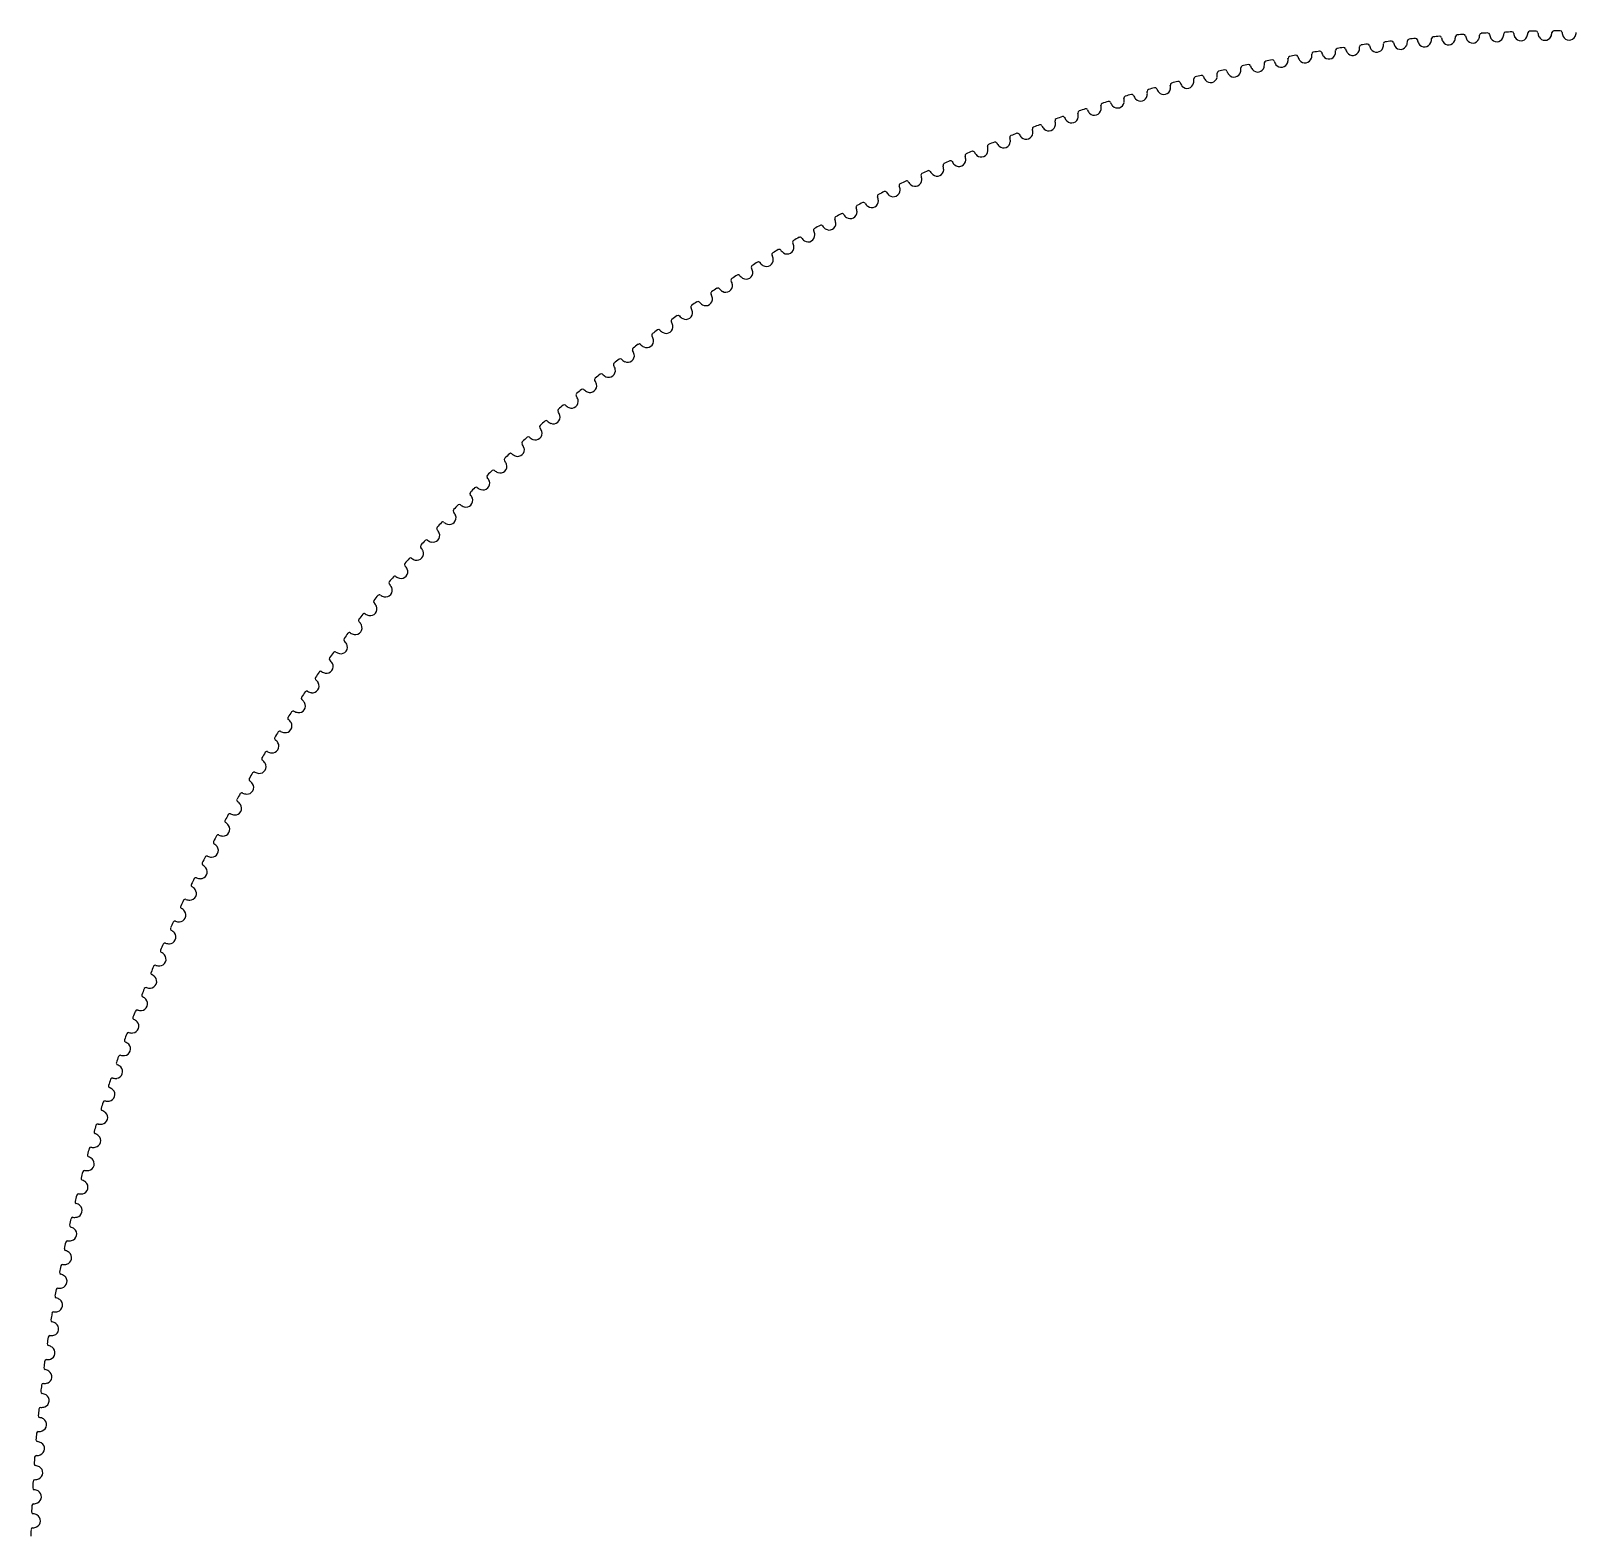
# Model space of a CAD drawing. Header units: millimetres. Extents: x 0 to 254, y 0 to 254.
# Drawn here: x 0.3 to 127.8, y 130.1 to 254.4 of the extents above; entities that cross this region are included whole.
import ezdxf

# ---------------------------------------------------------------- set-up
doc = ezdxf.new("R2010")
doc.units = ezdxf.units.MM

msp = doc.modelspace()

# ---------------------------------------------------------------- linework, layer by layer
for centre, radius, start, end in [((116.11, 253.75), 0.15, 95.4, 177.9686), ((127.32, 127.33), 127.07, 94.8293, 95.0707), ((116.64, 253.8), 0.15, 11.9314, 94.5), ((117.77, 253.99), 1, -170.4012, -151.123), ((116.94, 253.93), 1, -19.877, -0.5988), ((118.09, 253.91), 0.15, 94.5, 177.0686), ((127.32, 127.33), 127.07, 93.9293, 94.1707), ((118.63, 253.95), 0.15, 11.0314, 93.6), ((119.76, 254.13), 1, -171.3012, -152.023), ((118.93, 254.08), 1, -20.777, -1.4988), ((120.08, 254.04), 0.15, 93.6, 176.1686), ((127.32, 127.33), 127.07, 93.0293, 93.2707), ((120.62, 254.07), 0.15, 10.1314, 92.7), ((121.75, 254.23), 1, -172.2012, -152.923), ((121.35, 254.05), 0.555, -87.3, -23.8651), ((120.93, 254.19), 1, -21.677, -2.3988), ((122.07, 254.14), 0.15, 92.7, 175.2686), ((127.32, 127.33), 127.07, 92.1293, 92.3707), ((122.61, 254.16), 0.15, 9.2314, 91.8), ((123.75, 254.3), 1, -173.1012, -153.823), ((123.34, 254.13), 0.555, -151.6349, -88.2), ((123.34, 254.13), 0.555, -88.2, -24.7651), ((122.92, 254.28), 1, -22.577, -3.2988), ((124.07, 254.21), 0.15, 91.8, 174.3686), ((127.32, 127.33), 127.07, 91.2293, 91.4707), ((124.6, 254.22), 0.15, 8.3314, 90.9), ((125.74, 254.34), 1, -174.0012, -154.723), ((125.33, 254.17), 0.555, -152.5349, -89.1), ((125.33, 254.17), 0.555, -89.1, -25.6651), ((124.91, 254.33), 1, -23.477, -4.1988), ((126.06, 254.24), 0.15, 90.9, 173.4686), ((127.32, 127.33), 127.07, 90.3293, 90.5707), ((126.59, 254.25), 0.15, 7.4314, 90), ((127.74, 254.35), 1, -174.9012, -155.623), ((127.32, 254.19), 0.555, -153.4349, -90), ((127.32, 254.19), 0.555, -90, -26.5651), ((126.91, 254.35), 1, -24.377, -5.0988), ((106.22, 252.48), 0.15, 99.9, -177.5314), ((127.32, 127.33), 127.07, 99.3293, 99.5707), ((106.75, 252.57), 0.15, 16.4314, 99), ((107.86, 252.85), 1, -165.9012, -146.623), ((107.04, 252.72), 1, -15.377, 3.9012), ((108.19, 252.8), 0.15, 99, -178.4314), ((127.32, 127.33), 127.07, 98.4293, 98.6707), ((108.72, 252.88), 0.15, 15.5314, 98.1), ((109.84, 253.14), 1, -166.8012, -147.523), ((109.45, 252.92), 0.555, -145.3349, -81.9), ((109.45, 252.92), 0.555, -81.9, -18.4651), ((109.02, 253.03), 1, -16.277, 3.0012), ((110.16, 253.08), 0.15, 98.1, -179.3314), ((127.32, 127.33), 127.07, 97.5293, 97.7707), ((110.69, 253.15), 0.15, 14.6314, 97.2), ((111.81, 253.4), 1, -167.7012, -148.423), ((111.42, 253.19), 0.555, -146.2349, -82.8), ((111.42, 253.19), 0.555, -82.8, -19.3651), ((110.99, 253.3), 1, -17.177, 2.1012), ((112.14, 253.34), 0.15, 97.2, 179.7686), ((127.32, 127.33), 127.07, 96.6293, 96.8707), ((112.67, 253.4), 0.15, 13.7314, 96.3), ((113.8, 253.63), 1, -168.6012, -149.323), ((113.4, 253.42), 0.555, -147.1349, -83.7), ((113.4, 253.42), 0.555, -83.7, -20.2651), ((112.97, 253.54), 1, -18.077, 1.2012), ((114.12, 253.56), 0.15, 96.3, 178.8686), ((127.32, 127.33), 127.07, 95.7293, 95.9707), ((114.65, 253.61), 0.15, 12.8314, 95.4), ((115.78, 253.83), 1, -169.5012, -150.223), ((115.38, 253.63), 0.555, -148.0349, -84.6), ((115.38, 253.63), 0.555, -84.6, -21.1651), ((114.96, 253.75), 1, -18.977, 0.3012), ((117.37, 253.8), 0.555, -148.9349, -85.5), ((117.37, 253.8), 0.555, -85.5, -22.0651), ((119.36, 253.94), 0.555, -149.8349, -86.4), ((119.36, 253.94), 0.555, -86.4, -22.9651), ((121.35, 254.05), 0.555, -150.7349, -87.3), ((99.21, 251.2), 1, -11.777, 7.5012), ((100.35, 251.35), 0.15, 102.6, -174.8314), ((127.32, 127.33), 127.07, 102.0293, 102.2707), ((100.87, 251.46), 0.15, 19.1314, 101.7), ((101.97, 251.8), 1, -163.2012, -143.923), ((101.6, 251.55), 0.555, -78.3, -14.8651), ((101.16, 251.63), 1, -12.677, 6.6012), ((102.3, 251.76), 0.15, 101.7, -175.7314), ((127.32, 127.33), 127.07, 101.1293, 101.3707), ((102.82, 251.86), 0.15, 18.2314, 100.8), ((103.93, 252.18), 1, -164.1012, -144.823), ((103.55, 251.94), 0.555, -142.6349, -79.2), ((103.55, 251.94), 0.555, -79.2, -15.7651), ((103.11, 252.03), 1, -13.577, 5.7012), ((104.26, 252.13), 0.15, 100.8, -176.6314), ((127.32, 127.33), 127.07, 100.2293, 100.4707), ((104.78, 252.23), 0.15, 17.3314, 99.9), ((105.89, 252.53), 1, -165.0012, -145.723), ((105.51, 252.3), 0.555, -143.5349, -80.1), ((105.51, 252.3), 0.555, -80.1, -16.6651), ((105.08, 252.39), 1, -14.477, 4.8012), ((107.48, 252.63), 0.555, -144.4349, -81), ((107.48, 252.63), 0.555, -81, -17.5651), ((94.54, 249.94), 0.15, 105.3, -172.1314), ((127.32, 127.33), 127.07, 104.7293, 104.9707), ((95.05, 250.08), 0.15, 21.8314, 104.4), ((96.13, 250.47), 1, -160.5012, -141.223), ((95.77, 250.2), 0.555, -75.6, -12.1651), ((96.47, 250.44), 0.15, 104.4, -173.0314), ((95.33, 250.26), 1, -9.977, 9.3012), ((127.32, 127.33), 127.07, 103.8293, 104.0707), ((96.98, 250.57), 0.15, 20.9314, 103.5), ((98.07, 250.94), 1, -161.4012, -142.123), ((97.71, 250.68), 0.555, -139.9349, -76.5), ((97.71, 250.68), 0.555, -76.5, -13.0651), ((98.4, 250.91), 0.15, 103.5, -173.9314), ((97.27, 250.75), 1, -10.877, 8.4012), ((127.32, 127.33), 127.07, 102.9293, 103.1707), ((98.92, 251.03), 0.15, 20.0314, 102.6), ((100.02, 251.38), 1, -162.3012, -143.023), ((99.65, 251.13), 0.555, -140.8349, -77.4), ((99.65, 251.13), 0.555, -77.4, -13.9651), ((101.6, 251.55), 0.555, -141.7349, -78.3), ((90.7, 248.85), 0.15, 107.1, -170.3314), ((89.58, 248.62), 1, -7.277, 12.0012), ((127.32, 127.33), 127.07, 106.5293, 106.7707), ((91.21, 249), 0.15, 23.6314, 106.2), ((92.28, 249.43), 1, -158.7012, -139.423), ((91.93, 249.15), 0.555, -137.2349, -73.8), ((91.93, 249.15), 0.555, -73.8, -10.3651), ((92.62, 249.41), 0.15, 106.2, -171.2314), ((91.49, 249.19), 1, -8.177, 11.1012), ((127.32, 127.33), 127.07, 105.6293, 105.8707), ((93.13, 249.55), 0.15, 22.7314, 105.3), ((94.2, 249.96), 1, -159.6012, -140.323), ((93.85, 249.69), 0.555, -138.1349, -74.7), ((93.85, 249.69), 0.555, -74.7, -11.2651), ((93.4, 249.74), 1, -9.077, 10.2012), ((95.77, 250.2), 0.555, -139.0349, -75.6), ((86.9, 247.64), 0.15, 108.9, -168.5314), ((85.78, 247.37), 1, -5.477, 13.8012), ((127.32, 127.33), 127.07, 108.3293, 108.5707), ((87.41, 247.81), 0.15, 25.4314, 108), ((88.46, 248.26), 1, -156.9012, -137.623), ((88.12, 247.98), 0.555, -135.4349, -72), ((88.12, 247.98), 0.555, -72, -8.5651), ((88.8, 248.26), 0.15, 108, -169.4314), ((87.68, 248.01), 1, -6.377, 12.9012), ((127.32, 127.33), 127.07, 107.4293, 107.6707), ((89.31, 248.42), 0.15, 24.5314, 107.1), ((90.37, 248.86), 1, -157.8012, -138.523), ((90.02, 248.58), 0.555, -136.3349, -72.9), ((90.02, 248.58), 0.555, -72.9, -9.4651), ((83.14, 246.31), 0.15, 110.7, -166.7314), ((82.03, 246.01), 1, -3.677, 15.6012), ((127.32, 127.33), 127.07, 110.1293, 110.3707), ((83.64, 246.49), 0.15, 27.2314, 109.8), ((84.68, 246.98), 1, -155.1012, -135.823), ((84.35, 246.69), 0.555, -133.6349, -70.2), ((84.35, 246.69), 0.555, -70.2, -6.7651), ((85.02, 246.99), 0.15, 109.8, -167.6314), ((83.9, 246.7), 1, -4.577, 14.7012), ((127.32, 127.33), 127.07, 109.2293, 109.4707), ((85.52, 247.17), 0.15, 26.3314, 108.9), ((86.57, 247.64), 1, -156.0012, -136.723), ((86.23, 247.35), 0.555, -134.5349, -71.1), ((86.23, 247.35), 0.555, -71.1, -7.6651), ((79.43, 244.86), 0.15, 112.5, -164.9314), ((127.32, 127.33), 127.07, 111.9293, 112.1707), ((79.92, 245.06), 0.15, 29.0314, 111.6), ((80.95, 245.59), 1, -153.3012, -134.023), ((80.62, 245.28), 0.555, -68.4, -4.9651), ((81.28, 245.6), 0.15, 111.6, -165.8314), ((80.18, 245.28), 1, -2.777, 16.5012), ((127.32, 127.33), 127.07, 111.0293, 111.2707), ((81.78, 245.79), 0.15, 28.1314, 110.7), ((82.81, 246.3), 1, -154.2012, -134.923), ((82.48, 246), 0.555, -132.7349, -69.3), ((82.48, 246), 0.555, -69.3, -5.8651), ((127.32, 127.33), 127.07, 113.7293, 113.9707), ((76.25, 243.52), 0.15, 30.8314, 113.4), ((76.94, 243.75), 0.555, -66.6, -3.1651), ((77.59, 244.1), 0.15, 113.4, -164.0314), ((76.49, 243.74), 1, -0.977, 18.3012), ((127.32, 127.33), 127.07, 112.8293, 113.0707), ((78.08, 244.3), 0.15, 29.9314, 112.5), ((79.09, 244.84), 1, -152.4012, -133.123), ((78.77, 244.53), 0.555, -130.9349, -67.5), ((78.77, 244.53), 0.555, -67.5, -4.0651), ((78.33, 244.53), 1, -1.877, 17.4012), ((80.62, 245.28), 0.555, -131.8349, -68.4), ((73.94, 242.48), 0.15, 115.2, -162.2314), ((72.86, 242.09), 1, 0.823, 20.1012), ((127.32, 127.33), 127.07, 114.6293, 114.8707), ((74.43, 242.7), 0.15, 31.7314, 114.3), ((75.43, 243.27), 1, -150.6012, -131.323), ((75.12, 242.95), 0.555, -129.1349, -65.7), ((75.12, 242.95), 0.555, -65.7, -2.2651), ((75.76, 243.3), 0.15, 114.3, -163.1314), ((74.67, 242.93), 1, -0.077, 19.2012), ((77.25, 244.07), 1, -151.5012, -132.223), ((76.94, 243.75), 0.555, -130.0349, -66.6), ((127.32, 127.33), 127.07, 116.4293, 116.6707), ((70.83, 240.98), 0.15, 33.5314, 116.1), ((71.81, 241.58), 1, -148.8012, -129.523), ((71.51, 241.25), 0.555, -63.9, -0.4651), ((72.14, 241.62), 0.15, 116.1, -161.3314), ((71.07, 241.22), 1, 1.723, 21.0012), ((127.32, 127.33), 127.07, 115.5293, 115.7707), ((72.62, 241.85), 0.15, 32.6314, 115.2), ((73.61, 242.44), 1, -149.7012, -130.423), ((73.31, 242.11), 0.555, -128.2349, -64.8), ((73.31, 242.11), 0.555, -64.8, -1.3651), ((68.58, 239.83), 0.15, 117.9, -159.5314), ((67.52, 239.39), 1, 3.523, 22.8012), ((127.32, 127.33), 127.07, 117.3293, 117.5707), ((69.05, 240.08), 0.15, 34.4314, 117), ((70.02, 240.7), 1, -147.9012, -128.623), ((69.73, 240.36), 0.555, -126.4349, -63), ((69.73, 240.36), 0.555, -63, 0.4349), ((70.35, 240.74), 0.15, 117, -160.4314), ((69.28, 240.32), 1, 2.623, 21.9012), ((71.51, 241.25), 0.555, -127.3349, -63.9), ((66.21, 238.5), 0.555, -61.2, 2.2349), ((66.82, 238.9), 0.15, 118.8, -158.6314), ((65.76, 238.44), 1, 4.423, 23.7012), ((127.32, 127.33), 127.07, 118.2293, 118.4707), ((67.29, 239.15), 0.15, 35.3314, 117.9), ((68.25, 239.78), 1, -147.0012, -127.723), ((67.96, 239.44), 0.555, -125.5349, -62.1), ((67.96, 239.44), 0.555, -62.1, 1.3349), ((127.32, 127.33), 127.07, 120.0293, 120.2707), ((63.81, 237.21), 0.15, 37.1314, 119.7), ((64.75, 237.87), 1, -145.2012, -125.923), ((64.47, 237.52), 0.555, -60.3, 3.1349), ((65.07, 237.93), 0.15, 119.7, -157.7314), ((64.03, 237.46), 1, 5.323, 24.6012), ((127.32, 127.33), 127.07, 119.1293, 119.3707), ((65.54, 238.19), 0.15, 36.2314, 118.8), ((66.49, 238.84), 1, -146.1012, -126.823), ((66.21, 238.5), 0.555, -124.6349, -61.2), ((61.63, 235.92), 0.15, 121.5, -155.9314), ((127.32, 127.33), 127.07, 120.9293, 121.1707), ((62.09, 236.2), 0.15, 38.0314, 120.6), ((63.02, 236.87), 1, -144.3012, -125.023), ((62.74, 236.52), 0.555, -122.8349, -59.4), ((62.74, 236.52), 0.555, -59.4, 4.0349), ((63.34, 236.94), 0.15, 120.6, -156.8314), ((62.3, 236.45), 1, 6.223, 25.5012), ((64.47, 237.52), 0.555, -123.7349, -60.3), ((59.93, 234.88), 0.15, 122.4, -155.0314), ((58.91, 234.36), 1, 8.023, 27.3012), ((127.32, 127.33), 127.07, 121.8293, 122.0707), ((60.39, 235.16), 0.15, 38.9314, 121.5), ((61.3, 235.85), 1, -143.4012, -124.123), ((61.04, 235.49), 0.555, -121.9349, -58.5), ((61.04, 235.49), 0.555, -58.5, 4.9349), ((60.6, 235.42), 1, 7.123, 26.4012), ((57.67, 233.36), 0.555, -56.7, 6.7349), ((58.25, 233.81), 0.15, 123.3, -154.1314), ((57.24, 233.27), 1, 8.923, 28.2012), ((127.32, 127.33), 127.07, 122.7293, 122.9707), ((58.7, 234.1), 0.15, 39.8314, 122.4), ((59.61, 234.8), 1, -142.5012, -123.223), ((59.35, 234.44), 0.555, -121.0349, -57.6), ((59.35, 234.44), 0.555, -57.6, 5.8349), ((56.02, 232.25), 0.555, -55.8, 7.6349), ((56.59, 232.71), 0.15, 124.2, -153.2314), ((55.58, 232.15), 1, 9.823, 29.1012), ((127.32, 127.33), 127.07, 123.6293, 123.8707), ((57.03, 233), 0.15, 40.7314, 123.3), ((57.93, 233.72), 1, -141.6012, -122.323), ((57.67, 233.36), 0.555, -120.1349, -56.7), ((127.32, 127.33), 127.07, 125.4293, 125.6707), ((53.75, 230.74), 0.15, 42.5314, 125.1), ((54.38, 231.12), 0.555, -54.9, 8.5349), ((54.94, 231.58), 0.15, 125.1, -152.3314), ((53.94, 231.01), 1, 10.723, 30.0012), ((127.32, 127.33), 127.07, 124.5293, 124.7707), ((55.38, 231.89), 0.15, 41.6314, 124.2), ((56.27, 232.62), 1, -140.7012, -121.423), ((56.02, 232.25), 0.555, -119.2349, -55.8), ((127.32, 127.33), 127.07, 126.3293, 126.5707), ((52.13, 229.58), 0.15, 43.4314, 126), ((52.99, 230.34), 1, -138.9012, -119.623), ((52.75, 229.96), 0.555, -54, 9.4349), ((53.31, 230.43), 0.15, 126, -151.4314), ((52.32, 229.85), 1, 11.623, 30.9012), ((54.62, 231.49), 1, -139.8012, -120.523), ((54.38, 231.12), 0.555, -118.3349, -54.9), ((127.32, 127.33), 127.07, 127.2293, 127.4707), ((50.53, 228.38), 0.15, 44.3314, 126.9), ((51.38, 229.16), 1, -138.0012, -118.723), ((51.15, 228.78), 0.555, -116.5349, -53.1), ((51.15, 228.78), 0.555, -53.1, 10.3349), ((51.7, 229.26), 0.15, 126.9, -150.5314), ((50.72, 228.66), 1, 12.523, 31.8012), ((52.75, 229.96), 0.555, -117.4349, -54), ((127.32, 127.33), 127.07, 128.1293, 128.3707), ((48.96, 227.16), 0.15, 45.2314, 127.8), ((49.79, 227.95), 1, -137.1012, -117.823), ((49.57, 227.57), 0.555, -115.6349, -52.2), ((49.57, 227.57), 0.555, -52.2, 11.2349), ((50.11, 228.06), 0.15, 127.8, -149.6314), ((49.14, 227.44), 1, 13.423, 32.7012), ((127.32, 127.33), 127.07, 129.0293, 129.2707), ((47.4, 225.92), 0.15, 46.1314, 128.7), ((48.22, 226.72), 1, -136.2012, -116.923), ((48, 226.33), 0.555, -114.7349, -51.3), ((48, 226.33), 0.555, -51.3, 12.1349), ((48.54, 226.83), 0.15, 128.7, -148.7314), ((47.58, 226.2), 1, 14.323, 33.6012), ((127.32, 127.33), 127.07, 129.9293, 130.1707), ((45.86, 224.65), 0.15, 47.0314, 129.6), ((46.67, 225.47), 1, -135.3012, -116.023), ((46.46, 225.08), 0.555, -113.8349, -50.4), ((46.46, 225.08), 0.555, -50.4, 13.0349), ((46.98, 225.58), 0.15, 129.6, -147.8314), ((46.03, 224.94), 1, 15.223, 34.5012), ((127.32, 127.33), 127.07, 130.8293, 131.0707), ((44.34, 223.36), 0.15, 47.9314, 130.5), ((45.14, 224.19), 1, -134.4012, -115.123), ((44.93, 223.79), 0.555, -112.9349, -49.5), ((44.93, 223.79), 0.555, -49.5, 13.9349), ((45.45, 224.31), 0.15, 130.5, -146.9314), ((44.51, 223.65), 1, 16.123, 35.4012), ((127.32, 127.33), 127.07, 131.7293, 131.9707), ((42.84, 222.05), 0.15, 48.8314, 131.4), ((43.63, 222.88), 1, -133.5012, -114.223), ((43.43, 222.49), 0.555, -112.0349, -48.6), ((43.94, 223.01), 0.15, 131.4, -146.0314), ((43.43, 222.49), 0.555, -48.6, 14.8349), ((43.01, 222.34), 1, 17.023, 36.3012), ((127.32, 127.33), 127.07, 132.6293, 132.8707), ((41.36, 220.71), 0.15, 49.7314, 132.3), ((42.14, 221.56), 1, -132.6012, -113.323), ((41.94, 221.16), 0.555, -111.1349, -47.7), ((42.44, 221.69), 0.15, 132.3, -145.1314), ((41.52, 221), 1, 17.923, 37.2012), ((41.94, 221.16), 0.555, -47.7, 15.7349), ((127.32, 127.33), 127.07, 133.5293, 133.7707), ((39.91, 219.35), 0.15, 50.6314, 133.2), ((40.67, 220.21), 1, -131.7012, -112.423), ((40.48, 219.8), 0.555, -110.2349, -46.8), ((40.97, 220.35), 0.15, 133.2, -144.2314), ((40.06, 219.64), 1, 18.823, 38.1012), ((40.48, 219.8), 0.555, -46.8, 16.6349), ((38.47, 217.96), 0.15, 51.5314, 134.1), ((39.52, 218.98), 0.15, 134.1, -143.3314), ((38.62, 218.26), 1, 19.723, 39.0012), ((39.04, 218.43), 0.555, -45.9, 17.5349), ((38.09, 217.59), 0.15, 135, -142.4314), ((37.21, 216.85), 1, 20.623, 39.9012), ((127.32, 127.33), 127.07, 134.4293, 134.6707), ((37.62, 217.03), 0.555, -45, 18.4349), ((39.22, 218.84), 1, -130.8012, -111.523), ((39.04, 218.43), 0.555, -109.3349, -45.9), ((36.69, 216.17), 0.15, 135.9, -141.5314), ((35.81, 215.43), 1, 21.523, 40.8012), ((127.32, 127.33), 127.07, 135.3293, 135.5707), ((36.22, 215.61), 0.555, -44.1, 19.3349), ((37.06, 216.55), 0.15, 52.4314, 135), ((37.79, 217.44), 1, -129.9012, -110.623), ((37.62, 217.03), 0.555, -108.4349, -45), ((35.3, 214.74), 0.15, 136.8, -140.6314), ((127.32, 127.33), 127.07, 136.2293, 136.4707), ((34.44, 213.98), 1, 22.423, 41.7012), ((34.84, 214.17), 0.555, -43.2, 20.2349), ((35.67, 215.13), 0.15, 53.3314, 135.9), ((36.39, 216.02), 1, -129.0012, -109.723), ((36.22, 215.61), 0.555, -107.5349, -44.1), ((33.94, 213.28), 0.15, 137.7, -139.7314), ((127.32, 127.33), 127.07, 137.1293, 137.3707), ((33.09, 212.51), 1, 23.323, 42.6012), ((34.3, 213.68), 0.15, 54.2314, 136.8), ((35.01, 214.58), 1, -128.1012, -108.823), ((34.84, 214.17), 0.555, -106.6349, -43.2), ((32.6, 211.81), 0.15, 138.6, -138.8314), ((127.32, 127.33), 127.07, 138.0293, 138.2707), ((32.96, 212.2), 0.15, 55.1314, 137.7), ((33.65, 213.12), 1, -127.2012, -107.923), ((33.49, 212.71), 0.555, -105.7349, -42.3), ((33.49, 212.71), 0.555, -42.3, 21.1349), ((127.32, 127.33), 127.07, 138.9293, 139.1707), ((31.64, 210.71), 0.15, 56.0314, 138.6), ((32.31, 211.64), 1, -126.3012, -107.023), ((32.16, 211.22), 0.555, -104.8349, -41.4), ((31.76, 211.02), 1, 24.223, 43.5012), ((32.16, 211.22), 0.555, -41.4, 22.0349), ((127.32, 127.33), 127.07, 139.8293, 140.0707), ((30.34, 209.2), 0.15, 56.9314, 139.5), ((31, 210.14), 1, -125.4012, -106.123), ((30.86, 209.72), 0.555, -103.9349, -40.5), ((31.29, 210.31), 0.15, 139.5, -137.9314), ((30.46, 209.51), 1, 25.123, 44.4012), ((30.86, 209.72), 0.555, -40.5, 22.9349), ((30, 208.79), 0.15, 140.4, -137.0314), ((29.18, 207.98), 1, 26.023, 45.3012), ((29.57, 208.19), 0.555, -39.6, 23.8349), ((28.73, 207.25), 0.15, 141.3, -136.1314), ((127.32, 127.33), 127.07, 140.7293, 140.9707), ((27.93, 206.42), 1, 26.923, 46.2012), ((28.31, 206.65), 0.555, -38.7, 24.7349), ((29.06, 207.66), 0.15, 57.8314, 140.4), ((29.71, 208.61), 1, -124.5012, -105.223), ((29.57, 208.19), 0.555, -103.0349, -39.6), ((27.48, 205.69), 0.15, 142.2, -135.2314), ((127.32, 127.33), 127.07, 141.6293, 141.8707), ((26.7, 204.85), 1, 27.823, 47.1012), ((27.81, 206.11), 0.15, 58.7314, 141.3), ((28.45, 207.07), 1, -123.6012, -104.323), ((28.31, 206.65), 0.555, -102.1349, -38.7), ((26.27, 204.11), 0.15, 143.1, -134.3314), ((127.32, 127.33), 127.07, 142.5293, 142.7707), ((26.59, 204.54), 0.15, 59.6314, 142.2), ((27.2, 205.51), 1, -122.7012, -103.423), ((27.08, 205.08), 0.555, -101.2349, -37.8), ((27.08, 205.08), 0.555, -37.8, 25.6349), ((127.32, 127.33), 127.07, 143.4293, 143.6707), ((25.39, 202.95), 0.15, 60.5314, 143.1), ((25.99, 203.93), 1, -121.8012, -102.523), ((25.87, 203.5), 0.555, -100.3349, -36.9), ((25.49, 203.26), 1, 28.723, 48.0012), ((25.87, 203.5), 0.555, -36.9, 26.5349), ((24.69, 201.89), 0.555, -99.4349, -36), ((25.07, 202.52), 0.15, 144, -133.4314), ((24.31, 201.65), 1, 29.623, 48.9012), ((24.69, 201.89), 0.555, -36, 27.4349), ((23.9, 200.9), 0.15, 144.9, -132.5314), ((127.32, 127.33), 127.07, 144.3293, 144.5707), ((23.16, 200.03), 1, 30.523, 49.8012), ((23.53, 200.27), 0.555, -35.1, 28.3349), ((24.21, 201.34), 0.15, 61.4314, 144), ((24.8, 202.33), 1, -120.9012, -101.623), ((22.76, 199.27), 0.15, 145.8, -131.6314), ((127.32, 127.33), 127.07, 145.2293, 145.4707), ((22.03, 198.38), 1, 31.423, 50.7012), ((23.06, 199.71), 0.15, 62.3314, 144.9), ((23.63, 200.71), 1, -120.0012, -100.723), ((23.53, 200.27), 0.555, -98.5349, -35.1), ((21.64, 197.62), 0.15, 146.7, -130.7314), ((127.32, 127.33), 127.07, 146.1293, 146.3707), ((21.94, 198.06), 0.15, 63.2314, 145.8), ((22.49, 199.07), 1, -119.1012, -99.823), ((22.4, 198.63), 0.555, -97.6349, -34.2), ((22.4, 198.63), 0.555, -34.2, 29.2349), ((127.32, 127.33), 127.07, 147.0293, 147.2707), ((20.84, 196.4), 0.15, 64.1314, 146.7), ((21.38, 197.41), 1, -118.2012, -98.923), ((21.29, 196.98), 0.555, -96.7349, -33.3), ((20.92, 196.72), 1, 32.323, 51.6012), ((21.29, 196.98), 0.555, -33.3, 30.1349), ((20.55, 195.95), 0.15, 147.6, -129.8314), ((19.85, 195.04), 1, 33.223, 52.5012), ((20.21, 195.3), 0.555, -32.4, 31.0349), ((19.49, 194.26), 0.15, 148.5, -128.9314), ((127.32, 127.33), 127.07, 147.9293, 148.1707), ((18.8, 193.34), 1, 34.123, 53.4012), ((19.15, 193.61), 0.555, -31.5, 31.9349), ((19.77, 194.72), 0.15, 65.0314, 147.6), ((20.29, 195.74), 1, -117.3012, -98.023), ((20.21, 195.3), 0.555, -95.8349, -32.4), ((18.45, 192.56), 0.15, 149.4, -128.0314), ((127.32, 127.33), 127.07, 148.8293, 149.0707), ((18.72, 193.02), 0.15, 65.9314, 148.5), ((19.23, 194.05), 1, -116.4012, -97.123), ((19.15, 193.61), 0.555, -94.9349, -31.5), ((127.32, 127.33), 127.07, 149.7293, 149.9707), ((17.71, 191.3), 0.15, 66.8314, 149.4), ((18.2, 192.34), 1, -115.5012, -96.223), ((18.13, 191.9), 0.555, -94.0349, -30.6), ((17.77, 191.63), 1, 35.023, 54.3012), ((18.13, 191.9), 0.555, -30.6, 32.8349), ((17.44, 190.84), 0.15, 150.3, -127.1314), ((16.78, 189.9), 1, 35.923, 55.2012), ((17.13, 190.18), 0.555, -29.7, 33.7349), ((16.45, 189.11), 0.15, 151.2, -126.2314), ((127.32, 127.33), 127.07, 150.6293, 150.8707), ((15.81, 188.16), 1, 36.823, 56.1012), ((16.71, 189.57), 0.15, 67.7314, 150.3), ((17.19, 190.62), 1, -114.6012, -95.323), ((17.13, 190.18), 0.555, -93.1349, -29.7), ((127.32, 127.33), 127.07, 151.5293, 151.7707), ((15.75, 187.83), 0.15, 68.6314, 151.2), ((16.21, 188.88), 1, -113.7012, -94.423), ((16.15, 188.44), 0.555, -92.2349, -28.8), ((16.15, 188.44), 0.555, -28.8, 34.6349), ((14.81, 186.07), 0.15, 69.5314, 152.1), ((15.25, 187.13), 1, -112.8012, -93.523), ((15.21, 186.69), 0.555, -91.3349, -27.9), ((15.5, 187.36), 0.15, 152.1, -125.3314), ((14.87, 186.4), 1, 37.723, 57.0012), ((15.21, 186.69), 0.555, -27.9, 35.5349), ((14.57, 185.6), 0.15, 153, -124.4314), ((127.32, 127.33), 127.07, 152.4293, 152.6707), ((13.95, 184.62), 1, 38.623, 57.9012), ((14.29, 184.92), 0.555, -27, 36.4349), ((13.67, 183.82), 0.15, 153.9, -123.5314), ((127.32, 127.33), 127.07, 153.3293, 153.5707), ((13.07, 182.84), 1, 39.523, 58.8012), ((13.9, 184.29), 0.15, 70.4314, 153), ((14.33, 185.36), 1, -111.9012, -92.623), ((14.29, 184.92), 0.555, -90.4349, -27), ((127.32, 127.33), 127.07, 154.2293, 154.4707), ((13.02, 182.51), 0.15, 71.3314, 153.9), ((13.43, 183.58), 1, -111.0012, -91.723), ((13.4, 183.14), 0.555, -89.5349, -26.1), ((13.4, 183.14), 0.555, -26.1, 37.3349), ((12.79, 182.03), 0.15, 154.8, -122.6314), ((12.21, 181.04), 1, 40.423, 59.7012), ((12.53, 181.34), 0.555, -25.2, 38.2349), ((11.95, 180.22), 0.15, 155.7, -121.7314), ((127.32, 127.33), 127.07, 155.1293, 155.3707), ((11.38, 179.22), 1, 41.323, 60.6012), ((12.17, 180.7), 0.15, 72.2314, 154.8), ((11.7, 179.53), 0.555, -24.3, 39.1349), ((12.56, 181.79), 1, -110.1012, -90.823), ((12.53, 181.34), 0.555, -88.6349, -25.2), ((127.32, 127.33), 127.07, 156.0293, 156.2707), ((11.35, 178.89), 0.15, 73.1314, 155.7), ((11.72, 179.98), 1, -109.2012, -89.923), ((11.7, 179.53), 0.555, -87.7349, -24.3), ((10.89, 177.71), 0.555, -86.8349, -23.4), ((11.13, 178.4), 0.15, 156.6, -120.8314), ((10.58, 177.39), 1, 42.223, 61.5012), ((10.89, 177.71), 0.555, -23.4, 40.0349), ((10.34, 176.57), 0.15, 157.5, -119.9314), ((127.32, 127.32), 127.07, 156.9293, 157.1707), ((9.81, 175.55), 1, 43.123, 62.4012), ((10.55, 177.06), 0.15, 74.0314, 156.6), ((10.12, 175.87), 0.555, -22.5, 40.9349), ((10.91, 178.15), 1, -108.3012, -89.023), ((9.58, 174.73), 0.15, 158.4, -119.0314), ((127.32, 127.32), 127.07, 157.8293, 158.0707), ((9.78, 175.22), 0.15, 74.9314, 157.5), ((10.12, 176.32), 1, -107.4012, -88.123), ((10.12, 175.87), 0.555, -85.9349, -22.5), ((9.05, 173.37), 0.15, 75.8314, 158.4), ((9.37, 174.47), 1, -106.5012, -87.223), ((9.37, 174.03), 0.555, -85.0349, -21.6), ((9.06, 173.7), 1, 44.023, 63.3012), ((9.37, 174.03), 0.555, -21.6, 41.8349), ((8.85, 172.87), 0.15, 159.3, -118.1314), ((127.32, 127.32), 127.07, 158.7293, 158.9707), ((8.35, 171.84), 1, 44.923, 64.2012), ((8.65, 172.17), 0.555, -20.7, 42.7349), ((8.15, 171), 0.15, 160.2, -117.2314), ((127.32, 127.32), 127.07, 159.6293, 159.8707), ((8.34, 171.5), 0.15, 76.7314, 159.3), ((8.64, 172.61), 1, -105.6012, -86.323), ((8.65, 172.17), 0.555, -84.1349, -20.7), ((127.32, 127.32), 127.07, 160.5293, 160.7707), ((7.66, 169.63), 0.15, 77.6314, 160.2), ((7.94, 170.74), 1, -104.7012, -85.423), ((7.96, 170.3), 0.555, -83.2349, -19.8), ((7.66, 169.96), 1, 45.823, 65.1012), ((7.96, 170.3), 0.555, -19.8, 43.6349), ((7.48, 169.13), 0.15, 161.1, -116.3314), ((7.01, 168.08), 1, 46.723, 66.0012), ((7.3, 168.42), 0.555, -18.9, 44.5349), ((6.84, 167.24), 0.15, 162, -115.4314), ((127.32, 127.32), 127.07, 161.4293, 161.6707), ((6.38, 166.18), 1, 47.623, 66.9012), ((7.01, 167.74), 0.15, 78.5314, 161.1), ((7.28, 168.86), 1, -103.8012, -84.523), ((7.3, 168.42), 0.555, -82.3349, -18.9), ((127.32, 127.32), 127.07, 162.3293, 162.5707), ((6.39, 165.85), 0.15, 79.4314, 162), ((6.64, 166.97), 1, -102.9012, -83.623), ((6.67, 166.53), 0.555, -81.4349, -18), ((6.67, 166.53), 0.555, -18, 45.4349), ((6.23, 165.34), 0.15, 162.9, -114.5314), ((5.79, 164.28), 1, 48.523, 67.8012), ((6.07, 164.63), 0.555, -17.1, 46.3349), ((127.32, 127.32), 127.07, 163.2293, 163.4707), ((5.65, 163.44), 0.15, 163.8, -113.6314), ((5.22, 162.37), 1, 49.423, 68.7012), ((5.8, 163.95), 0.15, 80.3314, 162.9), ((6.03, 165.07), 1, -102.0012, -82.723), ((6.07, 164.63), 0.555, -80.5349, -17.1), ((127.32, 127.32), 127.07, 164.1293, 164.3707), ((5.24, 162.03), 0.15, 81.2314, 163.8), ((5.45, 163.16), 1, -101.1012, -81.823), ((5.5, 162.72), 0.555, -79.6349, -16.2), ((5.5, 162.72), 0.555, -16.2, 47.2349), ((5.09, 161.52), 0.15, 164.7, -112.7314), ((4.69, 160.44), 1, 50.323, 69.6012), ((4.96, 160.8), 0.555, -15.3, 48.1349), ((4.57, 159.6), 0.15, 165.6, -111.8314), ((127.32, 127.32), 127.07, 165.0293, 165.2707), ((4.18, 158.51), 1, 51.223, 70.5012), ((4.71, 160.11), 0.15, 82.1314, 164.7), ((4.91, 161.24), 1, -100.2012, -80.923), ((4.96, 160.8), 0.555, -78.7349, -15.3), ((127.32, 127.32), 127.07, 165.9293, 166.1707), ((4.21, 158.18), 0.15, 83.0314, 165.6), ((4.39, 159.32), 1, -99.3012, -80.023), ((4.44, 158.87), 0.555, -77.8349, -14.4), ((4.44, 158.87), 0.555, -14.4, 49.0349), ((4.08, 157.66), 0.15, 166.5, -110.9314), ((3.71, 156.58), 1, 52.123, 71.4012), ((3.96, 156.94), 0.555, -13.5, 49.9349), ((127.32, 127.32), 127.07, 166.8293, 167.0707), ((3.62, 155.72), 0.15, 167.4, -110.0314), ((3.74, 156.24), 0.15, 83.9314, 166.5), ((3.9, 157.38), 1, -98.4012, -79.123), ((3.96, 156.94), 0.555, -76.9349, -13.5), ((127.32, 127.32), 127.07, 167.7293, 167.9707), ((3.3, 154.3), 0.15, 84.8314, 167.4), ((3.44, 155.44), 1, -97.5012, -78.223), ((3.26, 154.63), 1, 53.023, 72.3012), ((3.51, 155), 0.555, -76.0349, -12.6), ((3.51, 155), 0.555, -12.6, 50.8349), ((3.19, 153.78), 0.15, 168.3, -109.1314), ((2.85, 152.68), 1, 53.923, 73.2012), ((3.09, 153.05), 0.555, -11.7, 51.7349), ((127.32, 127.32), 127.07, 168.6293, 168.8707), ((2.79, 151.82), 0.15, 169.2, -108.2314), ((2.89, 152.35), 0.15, 85.7314, 168.3), ((3.02, 153.49), 1, -96.6012, -77.323), ((3.09, 153.05), 0.555, -75.1349, -11.7), ((2.51, 150.39), 0.15, 86.6314, 169.2), ((2.62, 151.53), 1, -95.7012, -76.423), ((2.47, 150.72), 1, 54.823, 74.1012), ((2.71, 151.1), 0.555, -74.2349, -10.8), ((2.71, 151.1), 0.555, -10.8, 52.6349), ((127.32, 127.32), 127.07, 169.5293, 169.7707), ((2.42, 149.86), 0.15, 170.1, -107.3314), ((2.11, 148.76), 1, 55.723, 75.0012), ((2.35, 149.14), 0.555, -9.9, 53.5349), ((127.32, 127.32), 127.07, 170.4293, 170.6707), ((2.17, 148.43), 0.15, 87.5314, 170.1), ((2.26, 149.57), 1, -94.8012, -75.523), ((2.35, 149.14), 0.555, -73.3349, -9.9), ((2.08, 147.9), 0.15, 171, -106.4314), ((1.79, 146.79), 1, 56.623, 75.9012), ((2.02, 147.17), 0.555, -72.4349, -9), ((2.02, 147.17), 0.555, -9, 54.4349), ((127.32, 127.32), 127.07, 171.3293, 171.5707), ((1.77, 145.93), 0.15, 171.9, -105.5314), ((1.85, 146.46), 0.15, 88.4314, 171), ((1.5, 144.81), 1, 57.523, 76.8012), ((1.92, 147.61), 1, -93.9012, -74.623), ((1.72, 145.2), 0.555, -8.1, 55.3349), ((127.32, 127.32), 127.07, 172.2293, 172.4707), ((1.57, 144.48), 0.15, 89.3314, 171.9), ((1.62, 145.63), 1, -93.0012, -73.723), ((1.72, 145.2), 0.555, -71.5349, -8.1), ((1.5, 143.96), 0.15, 172.8, -104.6314), ((1.24, 142.83), 1, 58.423, 77.7012), ((1.46, 143.22), 0.555, -70.6349, -7.2), ((1.46, 143.22), 0.555, -7.2, 56.2349), ((127.32, 127.32), 127.07, 173.1293, 173.3707), ((1.25, 141.98), 0.15, 173.7, -103.7314), ((1.31, 142.51), 0.15, 90.2314, 172.8), ((1.02, 140.85), 1, 59.323, 78.6012), ((1.35, 143.66), 1, -92.1012, -72.823), ((1.23, 141.25), 0.555, -6.3, 57.1349), ((127.32, 127.32), 127.07, 174.0293, 174.2707), ((1.09, 140.53), 0.15, 91.1314, 173.7), ((1.11, 141.68), 1, -91.2012, -71.923), ((1.23, 141.25), 0.555, -69.7349, -6.3), ((1.03, 140), 0.15, 174.6, -102.8314), ((0.82, 138.87), 1, 60.223, 79.5012), ((1.02, 139.26), 0.555, -68.8349, -5.4), ((1.02, 139.26), 0.555, -5.4, 58.0349), ((127.32, 127.32), 127.07, 174.9293, 175.1707), ((0.85, 138.01), 0.15, 175.5, -101.9314), ((0.9, 138.54), 0.15, 92.0314, 174.6), ((0.65, 136.88), 1, 61.123, 80.4012), ((0.9, 139.69), 1, -90.3012, -71.023), ((0.85, 137.28), 0.555, -4.5, 58.9349), ((127.32, 127.32), 127.07, 175.8293, 176.0707), ((0.74, 136.55), 0.15, 92.9314, 175.5), ((0.72, 137.7), 1, -89.4012, -70.123), ((0.85, 137.28), 0.555, -67.9349, -4.5), ((0.7, 136.02), 0.15, 176.4, -101.0314), ((0.52, 134.89), 1, 62.023, 81.3012), ((0.71, 135.29), 0.555, -67.0349, -3.6), ((0.71, 135.29), 0.555, -3.6, 59.8349), ((127.32, 127.32), 127.07, 176.7293, 176.9707), ((0.58, 134.03), 0.15, 177.3, -100.1314), ((0.61, 134.56), 0.15, 93.8314, 176.4), ((0.57, 135.71), 1, -88.5012, -69.223), ((0.51, 132.57), 0.15, 94.7314, 177.3), ((0.46, 133.72), 1, -87.6012, -68.323), ((0.42, 132.89), 1, 62.923, 82.2012), ((0.6, 133.3), 0.555, -66.1349, -2.7), ((0.6, 133.3), 0.555, -2.7, 60.7349), ((127.32, 127.32), 127.07, 177.6293, 177.8707), ((0.49, 132.04), 0.15, 178.2, -99.2314), ((0.34, 130.9), 1, 63.823, 83.1012), ((0.52, 131.31), 0.555, -1.8, 61.6349), ((127.32, 127.32), 127.07, 178.5293, 178.7707), ((0.44, 130.58), 0.15, 95.6314, 178.2), ((0.37, 131.73), 1, -86.7012, -67.423), ((0.52, 131.31), 0.555, -65.2349, -1.8)]:
    msp.add_arc(centre, radius, start, end)

doc.saveas('drawing.dxf')
